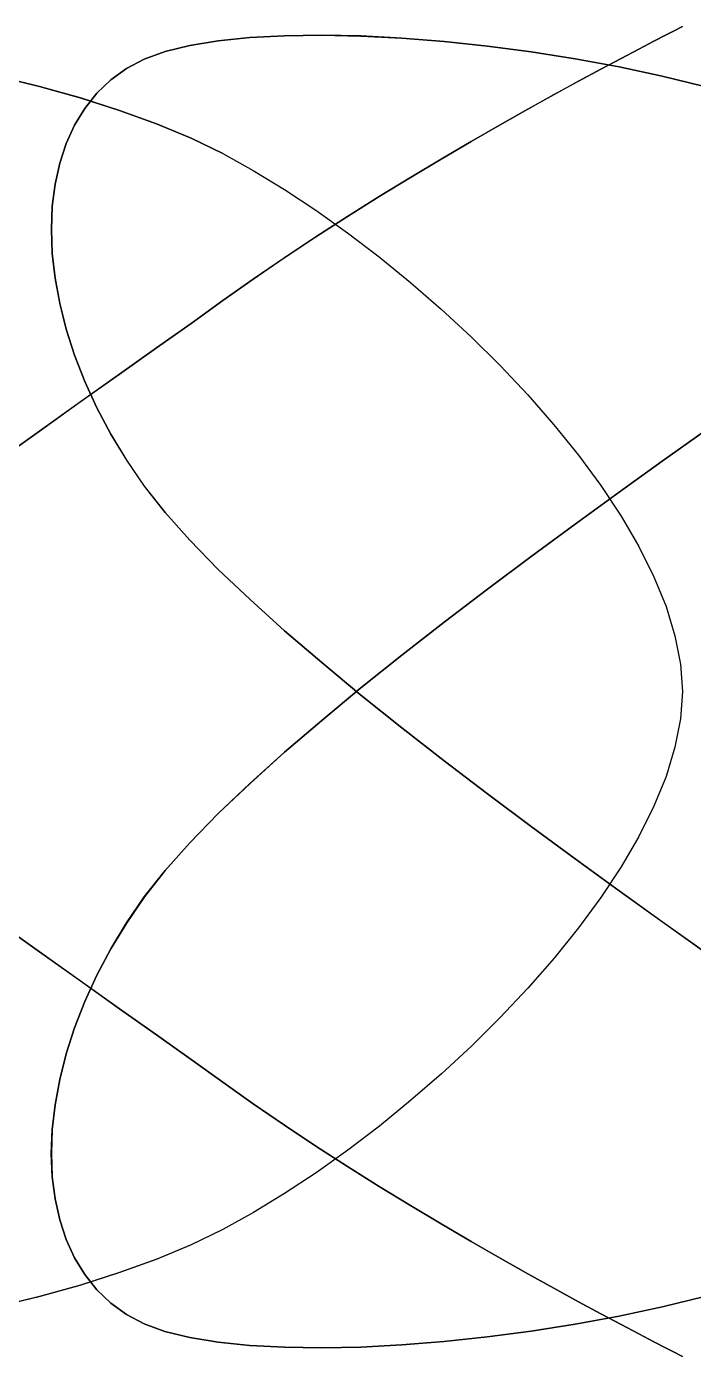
# Model space of a CAD drawing. Header units: metres. Extents: x -872 to 880, y -160 to 160.
# Drawn here: x -557.8 to -397.4, y -160 to 160 of the extents above; entities that cross this region are included whole.
import ezdxf

# ---------------------------------------------------------------- set-up
doc = ezdxf.new("R2010")
doc.units = ezdxf.units.M

msp = doc.modelspace()

# ---------------------------------------------------------------- linework, layer by layer
for p, q in [((-400.45837, 159.7707, -311.76917), (-400, 160.00003, -311.76917)), ((-400.45837, 159.7707, -311.76917), (-400, 160.00003, -311.76917)), ((-400, 160.00003, -311.76917), (-400.45752, 159.77051, -311.76917)), ((-400, 160.00003, -311.76917), (-400.45752, 159.77051, -311.76917)), ((-511.6509, 156.57669, -311.76917), (-504.0233, 157.35823, -311.76917)), ((-511.6509, 156.57669, -311.76917), (-504.0233, 157.35823, -311.76917)), ((-504.02176, 157.3605, -311.76917), (-511.65054, 156.57886, -311.76917)), ((-504.02176, 157.3605, -311.76917), (-511.65054, 156.57886, -311.76917)), ((-504.0233, 157.35823, -311.76917), (-495.70132, 157.80742, -311.76917)), ((-504.0233, 157.35823, -311.76917), (-495.70132, 157.80742, -311.76917)), ((-495.69855, 157.80978, -311.76917), (-504.02176, 157.3605, -311.76917)), ((-495.69855, 157.80978, -311.76917), (-504.02176, 157.3605, -311.76917)), ((-495.70132, 157.80742, -311.76917), (-486.77774, 157.93127, -311.76917)), ((-495.70132, 157.80742, -311.76917), (-486.77774, 157.93127, -311.76917)), ((-486.77356, 157.93372, -311.76917), (-495.69855, 157.80978, -311.76917)), ((-486.77356, 157.93372, -311.76917), (-495.69855, 157.80978, -311.76917)), ((-486.77774, 157.93127, -311.76917), (-477.34518, 157.73683, -311.76917)), ((-486.77774, 157.93127, -311.76917), (-477.34518, 157.73683, -311.76917)), ((-477.33957, 157.73932, -311.76917), (-486.77356, 157.93372, -311.76917)), ((-477.33957, 157.73932, -311.76917), (-486.77356, 157.93372, -311.76917)), ((-477.34518, 157.73683, -311.76917), (-467.49634, 157.23111, -311.76917)), ((-477.34518, 157.73683, -311.76917), (-467.49634, 157.23111, -311.76917)), ((-467.48926, 157.23364, -311.76917), (-477.33957, 157.73932, -311.76917)), ((-467.48926, 157.23364, -311.76917), (-477.33957, 157.73932, -311.76917)), ((-467.49634, 157.23111, -311.76917), (-457.3239, 156.42114, -311.76917)), ((-467.49634, 157.23111, -311.76917), (-457.3239, 156.42114, -311.76917)), ((-457.31534, 156.42369, -311.76917), (-467.48926, 157.23364, -311.76917)), ((-457.31534, 156.42369, -311.76917), (-467.48926, 157.23364, -311.76917)), ((-406.87036, 156.49303, -311.76917), (-403.95087, 157.99683, -311.76917)), ((-406.87036, 156.49303, -311.76917), (-403.95087, 157.99683, -311.76917)), ((-403.94806, 157.99623, -311.76917), (-406.86652, 156.4922, -311.76917)), ((-403.94806, 157.99623, -311.76917), (-406.86652, 156.4922, -311.76917)), ((-403.95087, 157.99683, -311.76917), (-401.79443, 159.09618, -311.76917)), ((-403.95087, 157.99683, -311.76917), (-401.79443, 159.09618, -311.76917)), ((-401.79263, 159.0958, -311.76917), (-403.94806, 157.99623, -311.76917)), ((-401.79263, 159.0958, -311.76917), (-403.94806, 157.99623, -311.76917)), ((-401.79443, 159.09618, -311.76917), (-400.45837, 159.7707, -311.76917)), ((-401.79443, 159.09618, -311.76917), (-400.45837, 159.7707, -311.76917)), ((-400.45752, 159.77051, -311.76917), (-401.79263, 159.0958, -311.76917)), ((-400.45752, 159.77051, -311.76917), (-401.79263, 159.0958, -311.76917)), ((-524.454, 153.99033, -311.76917), (-529.4432, 152.16939, -311.76917)), ((-524.454, 153.99033, -311.76917), (-529.4432, 152.16939, -311.76917)), ((-529.441, 152.16779, -311.76917), (-524.45245, 153.98848, -311.76917)), ((-529.441, 152.16779, -311.76917), (-524.45245, 153.98848, -311.76917)), ((-518.4922, 155.45781, -311.76917), (-524.454, 153.99033, -311.76917)), ((-518.4922, 155.45781, -311.76917), (-524.454, 153.99033, -311.76917)), ((-524.45245, 153.98848, -311.76917), (-518.4915, 155.45578, -311.76917)), ((-524.45245, 153.98848, -311.76917), (-518.4915, 155.45578, -311.76917)), ((-511.65054, 156.57886, -311.76917), (-518.4922, 155.45781, -311.76917)), ((-511.65054, 156.57886, -311.76917), (-518.4922, 155.45781, -311.76917)), ((-518.4915, 155.45578, -311.76917), (-511.6509, 156.57669, -311.76917)), ((-518.4915, 155.45578, -311.76917), (-511.6509, 156.57669, -311.76917)), ((-457.3239, 156.42114, -311.76917), (-446.9206, 155.31395, -311.76917)), ((-457.3239, 156.42114, -311.76917), (-446.9206, 155.31395, -311.76917)), ((-446.9105, 155.3165, -311.76917), (-457.31534, 156.42369, -311.76917)), ((-446.9105, 155.3165, -311.76917), (-457.31534, 156.42369, -311.76917)), ((-446.9206, 155.31395, -311.76917), (-436.379, 153.91655, -311.76917)), ((-446.9206, 155.31395, -311.76917), (-436.379, 153.91655, -311.76917)), ((-436.36746, 153.9191, -311.76917), (-446.9105, 155.3165, -311.76917)), ((-436.36746, 153.9191, -311.76917), (-446.9105, 155.3165, -311.76917)), ((-436.379, 153.91655, -311.76917), (-425.7919, 152.23596, -311.76917)), ((-436.379, 153.91655, -311.76917), (-425.7919, 152.23596, -311.76917)), ((-425.77893, 152.23851, -311.76917), (-436.36746, 153.9191, -311.76917)), ((-425.77893, 152.23851, -311.76917), (-436.36746, 153.9191, -311.76917)), ((-414.76917, 152.3536, -311.76917), (-410.49554, 154.60516, -311.76917)), ((-414.76917, 152.3536, -311.76917), (-410.49554, 154.60516, -311.76917)), ((-410.49066, 154.60408, -311.76917), (-414.7632, 152.35226, -311.76917)), ((-410.49066, 154.60408, -311.76917), (-414.7632, 152.35226, -311.76917)), ((-410.49554, 154.60516, -311.76917), (-406.87036, 156.49303, -311.76917)), ((-410.49554, 154.60516, -311.76917), (-406.87036, 156.49303, -311.76917)), ((-406.86652, 156.4922, -311.76917), (-410.49066, 154.60408, -311.76917)), ((-406.86652, 156.4922, -311.76917), (-410.49066, 154.60408, -311.76917)), ((-529.4432, 152.16939, -311.76917), (-533.6915, 149.91196, -311.76917)), ((-529.4432, 152.16939, -311.76917), (-533.6915, 149.91196, -311.76917)), ((-533.68884, 149.91064, -311.76917), (-529.441, 152.16779, -311.76917)), ((-533.68884, 149.91064, -311.76917), (-529.441, 152.16779, -311.76917)), ((-425.7919, 152.23596, -311.76917), (-415.25192, 150.27922, -311.76917)), ((-425.7919, 152.23596, -311.76917), (-415.25192, 150.27922, -311.76917)), ((-415.2376, 150.28177, -311.76917), (-425.77893, 152.23851, -311.76917)), ((-415.2376, 150.28177, -311.76917), (-425.77893, 152.23851, -311.76917)), ((-419.63382, 149.75873, -311.76917), (-414.76917, 152.3536, -311.76917)), ((-419.63382, 149.75873, -311.76917), (-414.76917, 152.3536, -311.76917)), ((-414.7632, 152.35226, -311.76917), (-419.62683, 149.75713, -311.76917)), ((-414.7632, 152.35226, -311.76917), (-419.62683, 149.75713, -311.76917)), ((-564.85175, 148.05334, -311.76917), (-554.6841, 145.56537, -311.76917)), ((-564.85175, 148.05334, -311.76917), (-554.6841, 145.56537, -311.76917)), ((-554.6674, 145.56792, -311.76917), (-564.8362, 148.0559, -311.76917)), ((-554.6674, 145.56792, -311.76917), (-564.8362, 148.0559, -311.76917)), ((-533.6915, 149.91196, -311.76917), (-537.49274, 147.16093, -311.76917)), ((-533.6915, 149.91196, -311.76917), (-537.49274, 147.16093, -311.76917)), ((-537.4895, 147.15996, -311.76917), (-533.68884, 149.91064, -311.76917)), ((-537.4895, 147.15996, -311.76917), (-533.68884, 149.91064, -311.76917)), ((-425.03223, 146.84091, -311.76917), (-419.63382, 149.75873, -311.76917)), ((-425.03223, 146.84091, -311.76917), (-419.63382, 149.75873, -311.76917)), ((-419.62683, 149.75713, -311.76917), (-425.02417, 146.83905, -311.76917)), ((-419.62683, 149.75713, -311.76917), (-425.02417, 146.83905, -311.76917)), ((-415.25192, 150.27922, -311.76917), (-404.85175, 148.05334, -311.76917)), ((-415.25192, 150.27922, -311.76917), (-404.85175, 148.05334, -311.76917)), ((-404.8362, 148.0559, -311.76917), (-415.2376, 150.28177, -311.76917)), ((-404.8362, 148.0559, -311.76917), (-415.2376, 150.28177, -311.76917)), ((-404.85175, 148.05334, -311.76917), (-394.6841, 145.56537, -311.76917)), ((-404.85175, 148.05334, -311.76917), (-394.6841, 145.56537, -311.76917)), ((-394.66742, 145.56792, -311.76917), (-404.8362, 148.0559, -311.76917)), ((-394.66742, 145.56792, -311.76917), (-404.8362, 148.0559, -311.76917)), ((-554.6841, 145.56537, -311.76917), (-544.8417, 142.82231, -311.76917)), ((-554.6841, 145.56537, -311.76917), (-544.8417, 142.82231, -311.76917)), ((-544.824, 142.82486, -311.76917), (-554.6674, 145.56792, -311.76917)), ((-544.824, 142.82486, -311.76917), (-554.6674, 145.56792, -311.76917)), ((-537.49274, 147.16093, -311.76917), (-540.8467, 143.94806, -311.76917)), ((-537.49274, 147.16093, -311.76917), (-540.8467, 143.94806, -311.76917)), ((-540.843, 143.94746, -311.76917), (-537.4895, 147.15996, -311.76917)), ((-540.843, 143.94746, -311.76917), (-537.4895, 147.15996, -311.76917)), ((-430.9071, 143.62054, -311.76917), (-425.03223, 146.84091, -311.76917)), ((-430.9071, 143.62054, -311.76917), (-425.03223, 146.84091, -311.76917)), ((-425.02417, 146.83905, -311.76917), (-430.89795, 143.61842, -311.76917)), ((-425.02417, 146.83905, -311.76917), (-430.89795, 143.61842, -311.76917)), ((-544.8417, 142.82231, -311.76917), (-535.41705, 139.83119, -311.76917)), ((-544.8417, 142.82231, -311.76917), (-535.41705, 139.83119, -311.76917)), ((-535.39856, 139.83376, -311.76917), (-544.824, 142.82486, -311.76917)), ((-535.39856, 139.83376, -311.76917), (-544.824, 142.82486, -311.76917)), ((-540.8467, 143.94806, -311.76917), (-543.75336, 140.30508, -311.76917)), ((-540.8467, 143.94806, -311.76917), (-543.75336, 140.30508, -311.76917)), ((-543.7493, 140.30493, -311.76917), (-540.843, 143.94746, -311.76917)), ((-543.7493, 140.30493, -311.76917), (-540.843, 143.94746, -311.76917)), ((-437.20105, 140.11798, -311.76917), (-430.9071, 143.62054, -311.76917)), ((-437.20105, 140.11798, -311.76917), (-430.9071, 143.62054, -311.76917)), ((-430.89795, 143.61842, -311.76917), (-437.1909, 140.11563, -311.76917)), ((-430.89795, 143.61842, -311.76917), (-437.1909, 140.11563, -311.76917)), ((-543.75336, 140.30508, -311.76917), (-546.2128, 136.26378, -311.76917)), ((-543.75336, 140.30508, -311.76917), (-546.2128, 136.26378, -311.76917)), ((-546.20844, 136.26411, -311.76917), (-543.7493, 140.30493, -311.76917)), ((-546.20844, 136.26411, -311.76917), (-543.7493, 140.30493, -311.76917)), ((-535.41705, 139.83119, -311.76917), (-526.503, 136.59903, -311.76917)), ((-535.41705, 139.83119, -311.76917), (-526.503, 136.59903, -311.76917)), ((-526.4839, 136.60162, -311.76917), (-535.39856, 139.83376, -311.76917)), ((-526.4839, 136.60162, -311.76917), (-535.39856, 139.83376, -311.76917)), ((-443.85675, 136.35362, -311.76917), (-437.20105, 140.11798, -311.76917)), ((-443.85675, 136.35362, -311.76917), (-437.20105, 140.11798, -311.76917)), ((-437.1909, 140.11563, -311.76917), (-443.8456, 136.35104, -311.76917)), ((-437.1909, 140.11563, -311.76917), (-443.8456, 136.35104, -311.76917)), ((-546.2128, 136.26378, -311.76917), (-548.22504, 131.85591, -311.76917)), ((-546.2128, 136.26378, -311.76917), (-548.22504, 131.85591, -311.76917)), ((-548.2204, 131.85675, -311.76917), (-546.20844, 136.26411, -311.76917)), ((-548.2204, 131.85675, -311.76917), (-546.20844, 136.26411, -311.76917)), ((-526.503, 136.59903, -311.76917), (-518.1922, 133.13286, -311.76917)), ((-526.503, 136.59903, -311.76917), (-518.1922, 133.13286, -311.76917)), ((-518.17267, 133.1355, -311.76917), (-526.4839, 136.60162, -311.76917)), ((-518.17267, 133.1355, -311.76917), (-526.4839, 136.60162, -311.76917)), ((-450.81696, 132.34784, -311.76917), (-443.85675, 136.35362, -311.76917)), ((-450.81696, 132.34784, -311.76917), (-443.85675, 136.35362, -311.76917)), ((-443.8456, 136.35104, -311.76917), (-450.80484, 132.34505, -311.76917)), ((-443.8456, 136.35104, -311.76917), (-450.80484, 132.34505, -311.76917)), ((-548.22504, 131.85591, -311.76917), (-549.79004, 127.11323, -311.76917)), ((-548.22504, 131.85591, -311.76917), (-549.79004, 127.11323, -311.76917)), ((-549.78516, 127.1146, -311.76917), (-548.2204, 131.85675, -311.76917)), ((-549.78516, 127.1146, -311.76917), (-548.2204, 131.85675, -311.76917)), ((-518.1922, 133.13286, -311.76917), (-510.57733, 129.4397, -311.76917)), ((-518.1922, 133.13286, -311.76917), (-510.57733, 129.4397, -311.76917)), ((-510.55762, 129.44241, -311.76917), (-518.17267, 133.1355, -311.76917)), ((-510.55762, 129.44241, -311.76917), (-518.17267, 133.1355, -311.76917)), ((-458.0243, 128.121, -311.76917), (-450.81696, 132.34784, -311.76917)), ((-458.0243, 128.121, -311.76917), (-450.81696, 132.34784, -311.76917)), ((-450.80484, 132.34505, -311.76917), (-458.01126, 128.11803, -311.76917)), ((-450.80484, 132.34505, -311.76917), (-458.01126, 128.11803, -311.76917)), ((-510.57733, 129.4397, -311.76917), (-503.2452, 125.3753, -311.76917)), ((-510.57733, 129.4397, -311.76917), (-503.2452, 125.3753, -311.76917)), ((-465.42142, 123.6935, -311.76917), (-458.0243, 128.121, -311.76917)), ((-465.42142, 123.6935, -311.76917), (-458.0243, 128.121, -311.76917)), ((-458.01126, 128.11803, -311.76917), (-465.40753, 123.69037, -311.76917)), ((-458.01126, 128.11803, -311.76917), (-465.40753, 123.69037, -311.76917)), ((-549.79004, 127.11323, -311.76917), (-550.90784, 122.0675, -311.76917)), ((-549.79004, 127.11323, -311.76917), (-550.90784, 122.0675, -311.76917)), ((-550.9028, 122.06942, -311.76917), (-549.78516, 127.1146, -311.76917)), ((-550.9028, 122.06942, -311.76917), (-549.78516, 127.1146, -311.76917)), ((-503.2452, 125.3753, -311.76917), (-495.75903, 120.81729, -311.76917)), ((-503.2452, 125.3753, -311.76917), (-495.75903, 120.81729, -311.76917)), ((-550.90784, 122.0675, -311.76917), (-551.57837, 116.75047, -311.76917)), ((-550.90784, 122.0675, -311.76917), (-551.57837, 116.75047, -311.76917)), ((-551.5732, 116.75295, -311.76917), (-550.9028, 122.06942, -311.76917)), ((-551.5732, 116.75295, -311.76917), (-550.9028, 122.06942, -311.76917)), ((-472.95105, 119.0857, -311.76917), (-465.42142, 123.6935, -311.76917)), ((-472.95105, 119.0857, -311.76917), (-465.42142, 123.6935, -311.76917)), ((-465.40753, 123.69037, -311.76917), (-472.93637, 119.08245, -311.76917)), ((-465.40753, 123.69037, -311.76917), (-472.93637, 119.08245, -311.76917)), ((-495.75903, 120.81729, -311.76917), (-488.17615, 115.80573, -311.76917)), ((-495.75903, 120.81729, -311.76917), (-488.17615, 115.80573, -311.76917)), ((-480.55585, 114.31799, -311.76917), (-472.95105, 119.0857, -311.76917)), ((-480.55585, 114.31799, -311.76917), (-472.95105, 119.0857, -311.76917)), ((-472.93637, 119.08245, -311.76917), (-480.54047, 114.31466, -311.76917)), ((-472.93637, 119.08245, -311.76917), (-480.54047, 114.31466, -311.76917)), ((-551.57837, 116.75047, -311.76917), (-551.80176, 111.193924, -311.76917)), ((-551.57837, 116.75047, -311.76917), (-551.80176, 111.193924, -311.76917)), ((-551.79645, 111.19696, -311.76917), (-551.5732, 116.75295, -311.76917)), ((-551.79645, 111.19696, -311.76917), (-551.5732, 116.75295, -311.76917)), ((-488.17615, 115.80573, -311.76917), (-480.55383, 110.380646, -311.76917)), ((-488.17615, 115.80573, -311.76917), (-480.55383, 110.380646, -311.76917)), ((-488.17847, 109.41074, -311.76917), (-480.55585, 114.31799, -311.76917)), ((-488.17847, 109.41074, -311.76917), (-480.55585, 114.31799, -311.76917)), ((-480.54047, 114.31466, -311.76917), (-488.16248, 109.40737, -311.76917)), ((-480.54047, 114.31466, -311.76917), (-488.16248, 109.40737, -311.76917)), ((-551.80176, 111.193924, -311.76917), (-551.5779, 105.42961, -311.76917)), ((-551.80176, 111.193924, -311.76917), (-551.5779, 105.42961, -311.76917)), ((-551.5726, 105.43319, -311.76917), (-551.79645, 111.19696, -311.76917)), ((-551.5726, 105.43319, -311.76917), (-551.79645, 111.19696, -311.76917)), ((-495.76163, 104.38434, -311.76917), (-488.17847, 109.41074, -311.76917)), ((-495.76163, 104.38434, -311.76917), (-488.17847, 109.41074, -311.76917)), ((-488.16248, 109.40737, -311.76917), (-495.7451, 104.380974, -311.76917)), ((-488.16248, 109.40737, -311.76917), (-495.7451, 104.380974, -311.76917)), ((-480.55383, 110.380646, -311.76917), (-472.94946, 104.58205, -311.76917)), ((-480.55383, 110.380646, -311.76917), (-472.94946, 104.58205, -311.76917)), ((-551.5779, 105.42961, -311.76917), (-550.9068, 99.48929, -311.76917)), ((-551.5779, 105.42961, -311.76917), (-550.9068, 99.48929, -311.76917)), ((-550.9015, 99.4934, -311.76917), (-551.5726, 105.43319, -311.76917)), ((-550.9015, 99.4934, -311.76917), (-551.5726, 105.43319, -311.76917)), ((-503.248, 99.259155, -311.76917), (-495.76163, 104.38434, -311.76917)), ((-503.248, 99.259155, -311.76917), (-495.76163, 104.38434, -311.76917)), ((-495.7451, 104.380974, -311.76917), (-503.23102, 99.255844, -311.76917)), ((-495.7451, 104.380974, -311.76917), (-503.23102, 99.255844, -311.76917)), ((-472.94946, 104.58205, -311.76917), (-465.42026, 98.44996, -311.76917)), ((-472.94946, 104.58205, -311.76917), (-465.42026, 98.44996, -311.76917)), ((-550.9068, 99.48929, -311.76917), (-549.7885, 93.404724, -311.76917)), ((-550.9068, 99.48929, -311.76917), (-549.7885, 93.404724, -311.76917)), ((-549.7833, 93.40934, -311.76917), (-550.9015, 99.4934, -311.76917)), ((-549.7833, 93.40934, -311.76917), (-550.9015, 99.4934, -311.76917)), ((-510.58023, 94.055595, -311.76917), (-503.248, 99.259155, -311.76917)), ((-510.58023, 94.055595, -311.76917), (-503.248, 99.259155, -311.76917)), ((-503.23102, 99.255844, -311.76917), (-510.56293, 94.05237, -311.76917)), ((-503.23102, 99.255844, -311.76917), (-510.56293, 94.05237, -311.76917)), ((-465.42026, 98.44996, -311.76917), (-458.02356, 92.0244, -311.76917)), ((-465.42026, 98.44996, -311.76917), (-458.02356, 92.0244, -311.76917)), ((-549.7885, 93.404724, -311.76917), (-548.223, 87.20768, -311.76917)), ((-549.7885, 93.404724, -311.76917), (-548.223, 87.20768, -311.76917)), ((-548.21796, 87.21276, -311.76917), (-549.7833, 93.40934, -311.76917)), ((-548.21796, 87.21276, -311.76917), (-549.7833, 93.40934, -311.76917)), ((-518.1951, 88.58215, -311.76917), (-510.58023, 94.055595, -311.76917)), ((-518.1951, 88.58215, -311.76917), (-510.58023, 94.055595, -311.76917)), ((-510.56293, 94.05237, -311.76917), (-518.17755, 88.5791, -311.76917)), ((-510.56293, 94.05237, -311.76917), (-518.17755, 88.5791, -311.76917)), ((-458.02356, 92.0244, -311.76917), (-450.8167, 85.34539, -311.76917)), ((-458.02356, 92.0244, -311.76917), (-450.8167, 85.34539, -311.76917)), ((-548.223, 87.20768, -311.76917), (-546.2104, 80.92991, -311.76917)), ((-548.223, 87.20768, -311.76917), (-546.2104, 80.92991, -311.76917)), ((-546.20544, 80.93542, -311.76917), (-548.21796, 87.21276, -311.76917)), ((-546.20544, 80.93542, -311.76917), (-548.21796, 87.21276, -311.76917)), ((-526.50586, 82.66341, -311.76917), (-518.1951, 88.58215, -311.76917)), ((-526.50586, 82.66341, -311.76917), (-518.1951, 88.58215, -311.76917)), ((-518.17755, 88.5791, -311.76917), (-526.48816, 82.660645, -311.76917)), ((-518.17755, 88.5791, -311.76917), (-526.48816, 82.660645, -311.76917)), ((-450.8167, 85.34539, -311.76917), (-443.85696, 78.45295, -311.76917)), ((-450.8167, 85.34539, -311.76917), (-443.85696, 78.45295, -311.76917)), ((-546.2104, 80.92991, -311.76917), (-543.7505, 74.60318, -311.76917)), ((-546.2104, 80.92991, -311.76917), (-543.7505, 74.60318, -311.76917)), ((-543.7457, 74.60906, -311.76917), (-546.20544, 80.93542, -311.76917)), ((-543.7457, 74.60906, -311.76917), (-546.20544, 80.93542, -311.76917)), ((-535.4198, 76.34373, -311.76917), (-526.50586, 82.66341, -311.76917)), ((-535.4198, 76.34373, -311.76917), (-526.50586, 82.66341, -311.76917)), ((-526.48816, 82.660645, -311.76917), (-535.40204, 76.34133, -311.76917)), ((-526.48816, 82.660645, -311.76917), (-535.40204, 76.34133, -311.76917)), ((-443.85696, 78.45295, -311.76917), (-437.20166, 71.3871, -311.76917)), ((-443.85696, 78.45295, -311.76917), (-437.20166, 71.3871, -311.76917)), ((-544.84424, 69.66748, -311.76917), (-535.4198, 76.34373, -311.76917)), ((-544.84424, 69.66748, -311.76917), (-535.4198, 76.34373, -311.76917)), ((-535.40204, 76.34133, -311.76917), (-544.8265, 69.66553, -311.76917)), ((-535.40204, 76.34133, -311.76917), (-544.8265, 69.66553, -311.76917)), ((-543.7505, 74.60318, -311.76917), (-540.84344, 68.25925, -311.76917)), ((-543.7505, 74.60318, -311.76917), (-540.84344, 68.25925, -311.76917)), ((-540.8389, 68.26544, -311.76917), (-543.7457, 74.60906, -311.76917)), ((-540.8389, 68.26544, -311.76917), (-543.7457, 74.60906, -311.76917)), ((-437.20166, 71.3871, -311.76917), (-430.90808, 64.18786, -311.76917)), ((-437.20166, 71.3871, -311.76917), (-430.90808, 64.18786, -311.76917)), ((-554.6865, 62.67904, -311.76917), (-544.84424, 69.66748, -311.76917)), ((-554.6865, 62.67904, -311.76917), (-544.84424, 69.66748, -311.76917)), ((-544.8265, 69.66553, -311.76917), (-554.6688, 62.67759, -311.76917)), ((-544.8265, 69.66553, -311.76917), (-554.6688, 62.67759, -311.76917)), ((-540.84344, 68.25925, -311.76917), (-537.48926, 61.92988, -311.76917)), ((-540.84344, 68.25925, -311.76917), (-537.48926, 61.92988, -311.76917)), ((-537.485, 61.936317, -311.76917), (-540.8389, 68.26544, -311.76917)), ((-537.485, 61.936317, -311.76917), (-540.8389, 68.26544, -311.76917)), ((-430.90808, 64.18786, -311.76917), (-425.03357, 56.89525, -311.76917)), ((-430.90808, 64.18786, -311.76917), (-425.03357, 56.89525, -311.76917)), ((-564.85394, 55.422775, -311.76917), (-554.6865, 62.67904, -311.76917)), ((-564.85394, 55.422775, -311.76917), (-554.6865, 62.67904, -311.76917)), ((-554.6688, 62.67759, -311.76917), (-564.8364, 55.421875, -311.76917)), ((-554.6688, 62.67759, -311.76917), (-564.8364, 55.421875, -311.76917)), ((-537.48926, 61.92988, -311.76917), (-533.6878, 55.64683, -311.76917)), ((-537.48926, 61.92988, -311.76917), (-533.6878, 55.64683, -311.76917)), ((-533.68384, 55.65344, -311.76917), (-537.485, 61.936317, -311.76917)), ((-533.68384, 55.65344, -311.76917), (-537.485, 61.936317, -311.76917)), ((-404.85397, 55.422775, -311.76917), (-394.68652, 62.67904, -311.76917)), ((-404.85397, 55.422775, -311.76917), (-394.68652, 62.67904, -311.76917)), ((-394.66882, 62.67759, -311.76917), (-404.8364, 55.421875, -311.76917)), ((-394.66882, 62.67759, -311.76917), (-404.8364, 55.421875, -311.76917)), ((-533.6878, 55.64683, -311.76917), (-529.4392, 49.441868, -311.76917)), ((-533.6878, 55.64683, -311.76917), (-529.4392, 49.441868, -311.76917)), ((-529.43567, 49.448593, -311.76917), (-533.68384, 55.65344, -311.76917)), ((-529.43567, 49.448593, -311.76917), (-533.68384, 55.65344, -311.76917)), ((-425.03357, 56.89525, -311.76917), (-419.63538, 49.549286, -311.76917)), ((-425.03357, 56.89525, -311.76917), (-419.63538, 49.549286, -311.76917)), ((-415.2539, 47.943054, -311.76917), (-404.85397, 55.422775, -311.76917)), ((-415.2539, 47.943054, -311.76917), (-404.85397, 55.422775, -311.76917)), ((-404.8364, 55.421875, -311.76917), (-415.2365, 47.942738, -311.76917)), ((-404.8364, 55.421875, -311.76917), (-415.2365, 47.942738, -311.76917)), ((-529.4392, 49.441868, -311.76917), (-524.4499, 43.095127, -311.76917)), ((-529.4392, 49.441868, -311.76917), (-524.4499, 43.095127, -311.76917)), ((-524.4468, 43.10183, -311.76917), (-529.43567, 49.448593, -311.76917)), ((-524.4468, 43.10183, -311.76917), (-529.43567, 49.448593, -311.76917)), ((-419.63538, 49.549286, -311.76917), (-414.77087, 42.189995, -311.76917)), ((-419.63538, 49.549286, -311.76917), (-414.77087, 42.189995, -311.76917)), ((-425.79364, 40.284245, -311.76917), (-415.2539, 47.943054, -311.76917)), ((-425.79364, 40.284245, -311.76917), (-415.2539, 47.943054, -311.76917)), ((-415.2365, 47.942738, -311.76917), (-425.77652, 40.28454, -311.76917)), ((-415.2365, 47.942738, -311.76917), (-425.77652, 40.28454, -311.76917)), ((-524.4499, 43.095127, -311.76917), (-518.48804, 36.39512, -311.76917)), ((-524.4499, 43.095127, -311.76917), (-518.48804, 36.39512, -311.76917)), ((-518.48553, 36.401722, -311.76917), (-524.4468, 43.10183, -311.76917)), ((-518.48553, 36.401722, -311.76917), (-524.4468, 43.10183, -311.76917)), ((-414.77087, 42.189995, -311.76917), (-410.49738, 34.85739, -311.76917)), ((-414.77087, 42.189995, -311.76917), (-410.49738, 34.85739, -311.76917)), ((-436.38052, 32.49072, -311.76917), (-425.79364, 40.284245, -311.76917)), ((-436.38052, 32.49072, -311.76917), (-425.79364, 40.284245, -311.76917)), ((-425.77652, 40.28454, -311.76917), (-436.3637, 32.49164, -311.76917)), ((-425.77652, 40.28454, -311.76917), (-436.3637, 32.49164, -311.76917)), ((-518.48804, 36.39512, -311.76917), (-511.64636, 29.386211, -311.76917)), ((-518.48804, 36.39512, -311.76917), (-511.64636, 29.386211, -311.76917)), ((-511.6446, 29.392637, -311.76917), (-518.48553, 36.401722, -311.76917)), ((-511.6446, 29.392637, -311.76917), (-518.48553, 36.401722, -311.76917)), ((-446.92188, 24.606842, -311.76917), (-436.38052, 32.49072, -311.76917)), ((-446.92188, 24.606842, -311.76917), (-436.38052, 32.49072, -311.76917)), ((-436.3637, 32.49164, -311.76917), (-446.90546, 24.60839, -311.76917)), ((-436.3637, 32.49164, -311.76917), (-446.90546, 24.60839, -311.76917)), ((-410.49738, 34.85739, -311.76917), (-406.8721, 27.591497, -311.76917)), ((-410.49738, 34.85739, -311.76917), (-406.8721, 27.591497, -311.76917)), ((-511.64636, 29.386211, -311.76917), (-504.01758, 22.112762, -311.76917)), ((-511.64636, 29.386211, -311.76917), (-504.01758, 22.112762, -311.76917)), ((-504.01663, 22.118942, -311.76917), (-511.6446, 29.392637, -311.76917)), ((-504.01663, 22.118942, -311.76917), (-511.6446, 29.392637, -311.76917)), ((-406.8721, 27.591497, -311.76917), (-403.95242, 20.432333, -311.76917)), ((-406.8721, 27.591497, -311.76917), (-403.95242, 20.432333, -311.76917)), ((-457.325, 16.676987, -311.76917), (-446.92188, 24.606842, -311.76917)), ((-457.325, 16.676987, -311.76917), (-446.92188, 24.606842, -311.76917)), ((-446.90546, 24.60839, -311.76917), (-457.309, 16.679155, -311.76917)), ((-446.90546, 24.60839, -311.76917), (-457.309, 16.679155, -311.76917)), ((-504.01758, 22.112762, -311.76917), (-495.6944, 14.619129, -311.76917)), ((-504.01758, 22.112762, -311.76917), (-495.6944, 14.619129, -311.76917)), ((-495.69437, 14.625005, -311.76917), (-504.01663, 22.118942, -311.76917)), ((-495.69437, 14.625005, -311.76917), (-504.01663, 22.118942, -311.76917)), ((-403.95242, 20.432333, -311.76917), (-401.79565, 13.419918, -311.76917)), ((-403.95242, 20.432333, -311.76917), (-401.79565, 13.419918, -311.76917)), ((-467.49728, 8.745522, -311.76917), (-457.325, 16.676987, -311.76917)), ((-467.49728, 8.745522, -311.76917), (-457.325, 16.676987, -311.76917)), ((-457.309, 16.679155, -311.76917), (-467.48172, 8.74829, -311.76917)), ((-457.309, 16.679155, -311.76917), (-467.48172, 8.74829, -311.76917)), ((-495.6944, 14.619129, -311.76917), (-486.76953, 6.94967, -311.76917)), ((-495.6944, 14.619129, -311.76917), (-486.76953, 6.94967, -311.76917)), ((-486.7705, 6.955189, -311.76917), (-495.69437, 14.625005, -311.76917)), ((-486.7705, 6.955189, -311.76917), (-495.69437, 14.625005, -311.76917)), ((-401.79565, 13.419918, -311.76917), (-400.45905, 6.594273, -311.76917)), ((-401.79565, 13.419918, -311.76917), (-400.45905, 6.594273, -311.76917)), ((-477.33765, -0.846139, -311.76917), (-486.7705, 6.955189, -311.76917)), ((-477.33765, -0.846139, -311.76917), (-486.7705, 6.955189, -311.76917)), ((-486.76953, 6.94967, -311.76917), (-477.33566, -0.851257, -311.76917)), ((-486.76953, 6.94967, -311.76917), (-477.33566, -0.851257, -311.76917)), ((-477.346, 0.856816, -311.76917), (-467.49728, 8.745522, -311.76917)), ((-477.346, 0.856816, -311.76917), (-467.49728, 8.745522, -311.76917)), ((-467.48172, 8.74829, -311.76917), (-477.33093, 0.860153, -311.76917)), ((-467.48172, 8.74829, -311.76917), (-477.33093, 0.860153, -311.76917)), ((-400.45905, 6.594273, -311.76917), (-400, -0.004583, -311.76917)), ((-400.45905, 6.594273, -311.76917), (-400, -0.004583, -311.76917)), ((-486.77847, -6.944762, -311.76917), (-477.346, 0.856816, -311.76917)), ((-486.77847, -6.944762, -311.76917), (-477.346, 0.856816, -311.76917)), ((-477.33093, 0.860153, -311.76917), (-486.76395, -6.940898, -311.76917)), ((-477.33093, 0.860153, -311.76917), (-486.76395, -6.940898, -311.76917)), ((-467.4886, -8.734611, -311.76917), (-477.33765, -0.846139, -311.76917)), ((-467.4886, -8.734611, -311.76917), (-477.33765, -0.846139, -311.76917)), ((-477.33566, -0.851257, -311.76917), (-467.48547, -8.739294, -311.76917)), ((-477.33566, -0.851257, -311.76917), (-467.48547, -8.739294, -311.76917)), ((-400, -0.004583, -311.76917), (-400.4565, -6.60342, -311.76917)), ((-400, -0.004583, -311.76917), (-400.4565, -6.60342, -311.76917)), ((-495.70203, -14.614841, -311.76917), (-486.77847, -6.944762, -311.76917)), ((-495.70203, -14.614841, -311.76917), (-486.77847, -6.944762, -311.76917)), ((-486.76395, -6.940898, -311.76917), (-495.68808, -14.610506, -311.76917)), ((-486.76395, -6.940898, -311.76917), (-495.68808, -14.610506, -311.76917)), ((-457.31592, -16.665861, -311.76917), (-467.4886, -8.734611, -311.76917)), ((-457.31592, -16.665861, -311.76917), (-467.4886, -8.734611, -311.76917)), ((-467.48547, -8.739294, -311.76917), (-457.3117, -16.670082, -311.76917)), ((-467.48547, -8.739294, -311.76917), (-457.3117, -16.670082, -311.76917)), ((-400.4565, -6.60342, -311.76917), (-401.79028, -13.429016, -311.76917)), ((-400.4565, -6.60342, -311.76917), (-401.79028, -13.429016, -311.76917)), ((-504.02405, -22.109055, -311.76917), (-495.70203, -14.614841, -311.76917)), ((-504.02405, -22.109055, -311.76917), (-495.70203, -14.614841, -311.76917)), ((-495.68808, -14.610506, -311.76917), (-504.01068, -22.104311, -311.76917)), ((-495.68808, -14.610506, -311.76917), (-504.01068, -22.104311, -311.76917)), ((-401.79028, -13.429016, -311.76917), (-403.94406, -20.441353, -311.76917)), ((-401.79028, -13.429016, -311.76917), (-403.94406, -20.441353, -311.76917)), ((-446.91235, -24.595524, -311.76917), (-457.31592, -16.665861, -311.76917)), ((-446.91235, -24.595524, -311.76917), (-457.31592, -16.665861, -311.76917)), ((-457.3117, -16.670082, -311.76917), (-446.90704, -24.599266, -311.76917)), ((-457.3117, -16.670082, -311.76917), (-446.90704, -24.599266, -311.76917)), ((-511.6518, -29.38303, -311.76917), (-504.02405, -22.109055, -311.76917)), ((-511.6518, -29.38303, -311.76917), (-504.02405, -22.109055, -311.76917)), ((-504.01068, -22.104311, -311.76917), (-511.63907, -29.377956, -311.76917)), ((-504.01068, -22.104311, -311.76917), (-511.63907, -29.377956, -311.76917)), ((-403.94406, -20.441353, -311.76917), (-406.86057, -27.60041, -311.76917)), ((-403.94406, -20.441353, -311.76917), (-406.86057, -27.60041, -311.76917)), ((-436.3706, -32.479233, -311.76917), (-446.91235, -24.595524, -311.76917)), ((-436.3706, -32.479233, -311.76917), (-446.91235, -24.595524, -311.76917)), ((-446.90704, -24.599266, -311.76917), (-436.3642, -32.482483, -311.76917)), ((-446.90704, -24.599266, -311.76917), (-436.3642, -32.482483, -311.76917)), ((-406.86057, -27.60041, -311.76917), (-410.48254, -34.866173, -311.76917)), ((-406.86057, -27.60041, -311.76917), (-410.48254, -34.866173, -311.76917)), ((-518.4926, -36.3924, -311.76917), (-511.6518, -29.38303, -311.76917)), ((-518.4926, -36.3924, -311.76917), (-511.6518, -29.38303, -311.76917)), ((-511.63907, -29.377956, -311.76917), (-518.4805, -36.387085, -311.76917)), ((-511.63907, -29.377956, -311.76917), (-518.4805, -36.387085, -311.76917)), ((-425.78333, -40.27262, -311.76917), (-436.3706, -32.479233, -311.76917)), ((-425.78333, -40.27262, -311.76917), (-436.3706, -32.479233, -311.76917)), ((-436.3642, -32.482483, -311.76917), (-425.77585, -40.27538, -311.76917)), ((-436.3642, -32.482483, -311.76917), (-425.77585, -40.27538, -311.76917)), ((-410.48254, -34.866173, -311.76917), (-414.75275, -42.198624, -311.76917)), ((-410.48254, -34.866173, -311.76917), (-414.75275, -42.198624, -311.76917)), ((-524.4538, -43.092793, -311.76917), (-518.4926, -36.3924, -311.76917)), ((-524.4538, -43.092793, -311.76917), (-518.4926, -36.3924, -311.76917)), ((-518.4805, -36.387085, -311.76917), (-524.44244, -43.087337, -311.76917)), ((-518.4805, -36.387085, -311.76917), (-524.44244, -43.087337, -311.76917)), ((-415.24323, -47.93132, -311.76917), (-425.78333, -40.27262, -311.76917)), ((-415.24323, -47.93132, -311.76917), (-425.78333, -40.27262, -311.76917)), ((-425.77585, -40.27538, -311.76917), (-415.23474, -47.933594, -311.76917)), ((-425.77585, -40.27538, -311.76917), (-415.23474, -47.933594, -311.76917)), ((-529.44275, -49.439835, -311.76917), (-524.4538, -43.092793, -311.76917)), ((-529.44275, -49.439835, -311.76917), (-524.4538, -43.092793, -311.76917)), ((-524.44244, -43.087337, -311.76917), (-529.43207, -49.434357, -311.76917)), ((-524.44244, -43.087337, -311.76917), (-529.43207, -49.434357, -311.76917)), ((-414.75275, -42.198624, -311.76917), (-419.61386, -49.557743, -311.76917)), ((-414.75275, -42.198624, -311.76917), (-419.61386, -49.557743, -311.76917)), ((-404.843, -55.410965, -311.76917), (-415.24323, -47.93132, -311.76917)), ((-404.843, -55.410965, -311.76917), (-415.24323, -47.93132, -311.76917)), ((-415.23474, -47.933594, -311.76917), (-404.83353, -55.412773, -311.76917)), ((-415.23474, -47.933594, -311.76917), (-404.83353, -55.412773, -311.76917)), ((-533.6912, -55.645027, -311.76917), (-529.44275, -49.439835, -311.76917)), ((-533.6912, -55.645027, -311.76917), (-529.44275, -49.439835, -311.76917)), ((-529.43207, -49.434357, -311.76917), (-533.68115, -55.639626, -311.76917)), ((-529.43207, -49.434357, -311.76917), (-533.68115, -55.639626, -311.76917)), ((-419.61386, -49.557743, -311.76917), (-425.00867, -56.903515, -311.76917)), ((-419.61386, -49.557743, -311.76917), (-425.00867, -56.903515, -311.76917)), ((-554.67523, -62.66719, -311.76917), (-564.84296, -55.410965, -311.76917)), ((-554.67523, -62.66719, -311.76917), (-564.84296, -55.410965, -311.76917)), ((-564.8335, -55.412773, -311.76917), (-554.6649, -62.668556, -311.76917)), ((-564.8335, -55.412773, -311.76917), (-554.6649, -62.668556, -311.76917)), ((-537.4928, -61.928253, -311.76917), (-533.6912, -55.645027, -311.76917)), ((-537.4928, -61.928253, -311.76917), (-533.6912, -55.645027, -311.76917)), ((-533.68115, -55.639626, -311.76917), (-537.48334, -61.92308, -311.76917)), ((-533.68115, -55.639626, -311.76917), (-537.48334, -61.92308, -311.76917)), ((-425.00867, -56.903515, -311.76917), (-430.87988, -64.19592, -311.76917)), ((-425.00867, -56.903515, -311.76917), (-430.87988, -64.19592, -311.76917)), ((-394.67526, -62.66719, -311.76917), (-404.843, -55.410965, -311.76917)), ((-394.67526, -62.66719, -311.76917), (-404.843, -55.410965, -311.76917)), ((-404.83353, -55.412773, -311.76917), (-394.66492, -62.668556, -311.76917)), ((-404.83353, -55.412773, -311.76917), (-394.66492, -62.668556, -311.76917)), ((-544.83276, -69.65563, -311.76917), (-554.67523, -62.66719, -311.76917)), ((-544.83276, -69.65563, -311.76917), (-554.67523, -62.66719, -311.76917)), ((-554.6649, -62.668556, -311.76917), (-544.82166, -69.656586, -311.76917)), ((-554.6649, -62.668556, -311.76917), (-544.82166, -69.656586, -311.76917)), ((-540.84735, -68.25776, -311.76917), (-537.4928, -61.928253, -311.76917)), ((-540.84735, -68.25776, -311.76917), (-537.4928, -61.928253, -311.76917)), ((-537.48334, -61.92308, -311.76917), (-540.8385, -68.25293, -311.76917)), ((-537.48334, -61.92308, -311.76917), (-540.8385, -68.25293, -311.76917)), ((-430.87988, -64.19592, -311.76917), (-437.17023, -71.39494, -311.76917)), ((-430.87988, -64.19592, -311.76917), (-437.17023, -71.39494, -311.76917)), ((-535.40814, -76.33192, -311.76917), (-544.83276, -69.65563, -311.76917)), ((-535.40814, -76.33192, -311.76917), (-544.83276, -69.65563, -311.76917)), ((-544.82166, -69.656586, -311.76917), (-535.3964, -76.332504, -311.76917)), ((-544.82166, -69.656586, -311.76917), (-535.3964, -76.332504, -311.76917)), ((-543.75494, -74.60178, -311.76917), (-540.84735, -68.25776, -311.76917)), ((-543.75494, -74.60178, -311.76917), (-540.84735, -68.25776, -311.76917)), ((-540.8385, -68.25293, -311.76917), (-543.74664, -74.597404, -311.76917)), ((-540.8385, -68.25293, -311.76917), (-543.74664, -74.597404, -311.76917)), ((-437.17023, -71.39494, -311.76917), (-443.82248, -78.46056, -311.76917)), ((-437.17023, -71.39494, -311.76917), (-443.82248, -78.46056, -311.76917)), ((-546.2155, -80.92857, -311.76917), (-543.75494, -74.60178, -311.76917)), ((-546.2155, -80.92857, -311.76917), (-543.75494, -74.60178, -311.76917)), ((-543.74664, -74.597404, -311.76917), (-546.20776, -80.92473, -311.76917)), ((-543.74664, -74.597404, -311.76917), (-546.20776, -80.92473, -311.76917)), ((-526.49414, -82.65169, -311.76917), (-535.40814, -76.33192, -311.76917)), ((-526.49414, -82.65169, -311.76917), (-535.40814, -76.33192, -311.76917)), ((-535.3964, -76.332504, -311.76917), (-526.48193, -82.65195, -311.76917)), ((-535.3964, -76.332504, -311.76917), (-526.48193, -82.65195, -311.76917)), ((-443.82248, -78.46056, -311.76917), (-450.77936, -85.35276, -311.76917)), ((-443.82248, -78.46056, -311.76917), (-450.77936, -85.35276, -311.76917)), ((-548.229, -87.206375, -311.76917), (-546.2155, -80.92857, -311.76917)), ((-548.229, -87.206375, -311.76917), (-546.2155, -80.92857, -311.76917)), ((-546.20776, -80.92473, -311.76917), (-548.2218, -87.20313, -311.76917)), ((-546.20776, -80.92473, -311.76917), (-548.2218, -87.20313, -311.76917)), ((-518.1835, -88.57057, -311.76917), (-526.49414, -82.65169, -311.76917)), ((-518.1835, -88.57057, -311.76917), (-526.49414, -82.65169, -311.76917)), ((-526.48193, -82.65195, -311.76917), (-518.17084, -88.570564, -311.76917)), ((-526.48193, -82.65195, -311.76917), (-518.17084, -88.570564, -311.76917)), ((-450.77936, -85.35276, -311.76917), (-457.98358, -92.031525, -311.76917)), ((-450.77936, -85.35276, -311.76917), (-457.98358, -92.031525, -311.76917)), ((-549.7954, -93.40343, -311.76917), (-548.229, -87.206375, -311.76917)), ((-549.7954, -93.40343, -311.76917), (-548.229, -87.206375, -311.76917)), ((-548.2218, -87.20313, -311.76917), (-549.78876, -93.40085, -311.76917)), ((-548.2218, -87.20313, -311.76917), (-549.78876, -93.40085, -311.76917)), ((-510.5687, -94.044205, -311.76917), (-518.1835, -88.57057, -311.76917)), ((-510.5687, -94.044205, -311.76917), (-518.1835, -88.57057, -311.76917)), ((-518.17084, -88.570564, -311.76917), (-510.55588, -94.04399, -311.76917)), ((-518.17084, -88.570564, -311.76917), (-510.55588, -94.04399, -311.76917)), ((-457.98358, -92.031525, -311.76917), (-465.37787, -98.45683, -311.76917)), ((-457.98358, -92.031525, -311.76917), (-465.37787, -98.45683, -311.76917)), ((-550.91473, -99.487976, -311.76917), (-549.7954, -93.40343, -311.76917)), ((-550.91473, -99.487976, -311.76917), (-549.7954, -93.40343, -311.76917)), ((-549.78876, -93.40085, -311.76917), (-550.9086, -99.4861, -311.76917)), ((-549.78876, -93.40085, -311.76917), (-550.9086, -99.4861, -311.76917)), ((-503.2367, -99.24807, -311.76917), (-510.5687, -94.044205, -311.76917)), ((-503.2367, -99.24807, -311.76917), (-510.5687, -94.044205, -311.76917)), ((-510.55588, -94.04399, -311.76917), (-503.22388, -99.24767, -311.76917)), ((-510.55588, -94.04399, -311.76917), (-503.22388, -99.24767, -311.76917)), ((-465.37787, -98.45683, -311.76917), (-472.905, -104.58867, -311.76917)), ((-465.37787, -98.45683, -311.76917), (-472.905, -104.58867, -311.76917)), ((-551.5868, -105.42826, -311.76917), (-550.91473, -99.487976, -311.76917)), ((-551.5868, -105.42826, -311.76917), (-550.91473, -99.487976, -311.76917)), ((-550.9086, -99.4861, -311.76917), (-551.5814, -105.42712, -311.76917)), ((-550.9086, -99.4861, -311.76917), (-551.5814, -105.42712, -311.76917)), ((-495.7507, -104.37364, -311.76917), (-503.2367, -99.24807, -311.76917)), ((-495.7507, -104.37364, -311.76917), (-503.2367, -99.24807, -311.76917)), ((-503.22388, -99.24767, -311.76917), (-495.73798, -104.37312, -311.76917)), ((-503.22388, -99.24767, -311.76917), (-495.73798, -104.37312, -311.76917)), ((-551.8117, -111.192535, -311.76917), (-551.5868, -105.42826, -311.76917)), ((-551.8117, -111.192535, -311.76917), (-551.5868, -105.42826, -311.76917)), ((-551.5814, -105.42712, -311.76917), (-551.80707, -111.19213, -311.76917)), ((-551.5814, -105.42712, -311.76917), (-551.80707, -111.19213, -311.76917)), ((-488.16797, -109.40053, -311.76917), (-495.7507, -104.37364, -311.76917)), ((-488.16797, -109.40053, -311.76917), (-495.7507, -104.37364, -311.76917)), ((-495.73798, -104.37312, -311.76917), (-488.15552, -109.39992, -311.76917)), ((-495.73798, -104.37312, -311.76917), (-488.15552, -109.39992, -311.76917)), ((-472.905, -104.58867, -311.76917), (-480.5077, -110.38702, -311.76917)), ((-472.905, -104.58867, -311.76917), (-480.5077, -110.38702, -311.76917)), ((-551.58936, -116.74904, -311.76917), (-551.8117, -111.192535, -311.76917)), ((-551.58936, -116.74904, -311.76917), (-551.8117, -111.192535, -311.76917)), ((-551.80707, -111.19213, -311.76917), (-551.5856, -116.74937, -311.76917)), ((-551.80707, -111.19213, -311.76917), (-551.5856, -116.74937, -311.76917)), ((-480.5459, -114.308334, -311.76917), (-488.16797, -109.40053, -311.76917)), ((-480.5459, -114.308334, -311.76917), (-488.16797, -109.40053, -311.76917)), ((-488.15552, -109.39992, -311.76917), (-480.53375, -114.30766, -311.76917)), ((-488.15552, -109.39992, -311.76917), (-480.53375, -114.30766, -311.76917)), ((-480.5077, -110.38702, -311.76917), (-488.12866, -115.81185, -311.76917)), ((-480.5077, -110.38702, -311.76917), (-488.12866, -115.81185, -311.76917)), ((-472.9417, -119.076675, -311.76917), (-480.5459, -114.308334, -311.76917)), ((-472.9417, -119.076675, -311.76917), (-480.5459, -114.308334, -311.76917)), ((-480.53375, -114.30766, -311.76917), (-472.93002, -119.075966, -311.76917)), ((-480.53375, -114.30766, -311.76917), (-472.93002, -119.075966, -311.76917)), ((-550.9198, -122.06601, -311.76917), (-551.58936, -116.74904, -311.76917)), ((-550.9198, -122.06601, -311.76917), (-551.58936, -116.74904, -311.76917)), ((-551.5856, -116.74937, -311.76917), (-550.91693, -122.067055, -311.76917)), ((-551.5856, -116.74937, -311.76917), (-550.91693, -122.067055, -311.76917)), ((-488.12866, -115.81185, -311.76917), (-495.71063, -120.823166, -311.76917)), ((-488.12866, -115.81185, -311.76917), (-495.71063, -120.823166, -311.76917)), ((-495.71063, -120.823166, -311.76917), (-503.1964, -125.380936, -311.76917)), ((-495.71063, -120.823166, -311.76917), (-503.1964, -125.380936, -311.76917)), ((-465.41275, -123.68516, -311.76917), (-472.9417, -119.076675, -311.76917)), ((-465.41275, -123.68516, -311.76917), (-472.9417, -119.076675, -311.76917)), ((-472.93002, -119.075966, -311.76917), (-465.4016, -123.68443, -311.76917)), ((-472.93002, -119.075966, -311.76917), (-465.4016, -123.68443, -311.76917)), ((-549.80286, -127.111694, -311.76917), (-550.9198, -122.06601, -311.76917)), ((-549.80286, -127.111694, -311.76917), (-550.9198, -122.06601, -311.76917)), ((-550.91693, -122.067055, -311.76917), (-549.8011, -127.11342, -311.76917)), ((-550.91693, -122.067055, -311.76917), (-549.8011, -127.11342, -311.76917)), ((-458.01633, -128.11339, -311.76917), (-465.41275, -123.68516, -311.76917)), ((-458.01633, -128.11339, -311.76917), (-465.41275, -123.68516, -311.76917)), ((-465.4016, -123.68443, -311.76917), (-458.00586, -128.11267, -311.76917)), ((-465.4016, -123.68443, -311.76917), (-458.00586, -128.11267, -311.76917)), ((-548.2386, -131.85434, -311.76917), (-549.80286, -127.111694, -311.76917)), ((-548.2386, -131.85434, -311.76917), (-549.80286, -127.111694, -311.76917)), ((-549.8011, -127.11342, -311.76917), (-548.23804, -131.85669, -311.76917)), ((-549.8011, -127.11342, -311.76917), (-548.23804, -131.85669, -311.76917)), ((-503.1964, -125.380936, -311.76917), (-510.5287, -129.44514, -311.76917)), ((-503.1964, -125.380936, -311.76917), (-510.5287, -129.44514, -311.76917)), ((-518.23566, -133.1305, -311.76917), (-510.62027, -129.43707, -311.76917)), ((-518.23566, -133.1305, -311.76917), (-510.62027, -129.43707, -311.76917)), ((-510.5287, -129.44514, -311.76917), (-518.1443, -133.13803, -311.76917)), ((-510.5287, -129.44514, -311.76917), (-518.1443, -133.13803, -311.76917)), ((-450.80975, -132.34097, -311.76917), (-458.01633, -128.11339, -311.76917)), ((-450.80975, -132.34097, -311.76917), (-458.01633, -128.11339, -311.76917)), ((-458.00586, -128.11267, -311.76917), (-450.8, -132.34029, -311.76917)), ((-458.00586, -128.11267, -311.76917), (-450.8, -132.34029, -311.76917)), ((-546.2269, -136.26219, -311.76917), (-548.2386, -131.85434, -311.76917)), ((-546.2269, -136.26219, -311.76917), (-548.2386, -131.85434, -311.76917)), ((-548.23804, -131.85669, -311.76917), (-546.2278, -136.2651, -311.76917)), ((-548.23804, -131.85669, -311.76917), (-546.2278, -136.2651, -311.76917)), ((-526.54675, -136.597, -311.76917), (-518.23566, -133.1305, -311.76917)), ((-526.54675, -136.597, -311.76917), (-518.23566, -133.1305, -311.76917)), ((-518.1443, -133.13803, -311.76917), (-526.45654, -136.60397, -311.76917)), ((-518.1443, -133.13803, -311.76917), (-526.45654, -136.60397, -311.76917)), ((-443.85037, -136.34753, -311.76917), (-450.80975, -132.34097, -311.76917)), ((-443.85037, -136.34753, -311.76917), (-450.80975, -132.34097, -311.76917)), ((-450.8, -132.34029, -311.76917), (-443.84134, -136.3469, -311.76917)), ((-450.8, -132.34029, -311.76917), (-443.84134, -136.3469, -311.76917)), ((-546.2278, -136.2651, -311.76917), (-543.77026, -140.30688, -311.76917)), ((-546.2278, -136.2651, -311.76917), (-543.77026, -140.30688, -311.76917)), ((-543.7679, -140.30348, -311.76917), (-546.2269, -136.26219, -311.76917)), ((-543.7679, -140.30348, -311.76917), (-546.2269, -136.26219, -311.76917)), ((-535.4609, -139.82957, -311.76917), (-526.54675, -136.597, -311.76917)), ((-535.4609, -139.82957, -311.76917), (-526.54675, -136.597, -311.76917)), ((-526.45654, -136.60397, -311.76917), (-535.3726, -139.8359, -311.76917)), ((-526.45654, -136.60397, -311.76917), (-535.3726, -139.8359, -311.76917)), ((-437.19543, -140.11267, -311.76917), (-443.85037, -136.34753, -311.76917)), ((-437.19543, -140.11267, -311.76917), (-443.85037, -136.34753, -311.76917)), ((-443.84134, -136.3469, -311.76917), (-437.1872, -140.11209, -311.76917)), ((-443.84134, -136.3469, -311.76917), (-437.1872, -140.11209, -311.76917)), ((-544.8853, -142.82117, -311.76917), (-535.4609, -139.82957, -311.76917)), ((-544.8853, -142.82117, -311.76917), (-535.4609, -139.82957, -311.76917)), ((-535.3726, -139.8359, -311.76917), (-544.7998, -142.82681, -311.76917)), ((-535.3726, -139.8359, -311.76917), (-544.7998, -142.82681, -311.76917)), ((-543.77026, -140.30688, -311.76917), (-540.8655, -143.95026, -311.76917)), ((-543.77026, -140.30688, -311.76917), (-540.8655, -143.95026, -311.76917)), ((-540.8614, -143.94646, -311.76917), (-543.7679, -140.30348, -311.76917)), ((-540.8614, -143.94646, -311.76917), (-543.7679, -140.30348, -311.76917)), ((-430.90228, -143.616, -311.76917), (-437.19543, -140.11267, -311.76917)), ((-430.90228, -143.616, -311.76917), (-437.19543, -140.11267, -311.76917)), ((-437.1872, -140.11209, -311.76917), (-430.8949, -143.61548, -311.76917)), ((-437.1872, -140.11209, -311.76917), (-430.8949, -143.61548, -311.76917)), ((-554.7274, -145.56474, -311.76917), (-544.8853, -142.82117, -311.76917)), ((-554.7274, -145.56474, -311.76917), (-544.8853, -142.82117, -311.76917)), ((-544.7998, -142.82681, -311.76917), (-554.64526, -145.56966, -311.76917)), ((-544.7998, -142.82681, -311.76917), (-554.64526, -145.56966, -311.76917)), ((-540.8655, -143.95026, -311.76917), (-537.5135, -147.16345, -311.76917)), ((-540.8655, -143.95026, -311.76917), (-537.5135, -147.16345, -311.76917)), ((-537.5074, -147.15936, -311.76917), (-540.8614, -143.94646, -311.76917)), ((-537.5074, -147.15936, -311.76917), (-540.8614, -143.94646, -311.76917)), ((-425.0282, -146.83713, -311.76917), (-430.90228, -143.616, -311.76917)), ((-425.0282, -146.83713, -311.76917), (-430.90228, -143.616, -311.76917)), ((-430.8949, -143.61548, -311.76917), (-425.02167, -146.83667, -311.76917)), ((-430.8949, -143.61548, -311.76917), (-425.02167, -146.83667, -311.76917)), ((-564.89453, -148.05327, -311.76917), (-554.7274, -145.56474, -311.76917)), ((-564.89453, -148.05327, -311.76917), (-554.7274, -145.56474, -311.76917)), ((-554.64526, -145.56966, -311.76917), (-564.8164, -148.0574, -311.76917)), ((-554.64526, -145.56966, -311.76917), (-564.8164, -148.0574, -311.76917)), ((-537.5135, -147.16345, -311.76917), (-533.7142, -149.91469, -311.76917)), ((-537.5135, -147.16345, -311.76917), (-533.7142, -149.91469, -311.76917)), ((-533.7059, -149.91045, -311.76917), (-537.5074, -147.15936, -311.76917)), ((-533.7059, -149.91045, -311.76917), (-537.5074, -147.15936, -311.76917)), ((-419.63052, -149.75566, -311.76917), (-425.0282, -146.83713, -311.76917)), ((-419.63052, -149.75566, -311.76917), (-425.0282, -146.83713, -311.76917)), ((-425.02167, -146.83667, -311.76917), (-419.62488, -149.75528, -311.76917)), ((-425.02167, -146.83667, -311.76917), (-419.62488, -149.75528, -311.76917)), ((-404.89456, -148.05327, -311.76917), (-394.72742, -145.56474, -311.76917)), ((-404.89456, -148.05327, -311.76917), (-394.72742, -145.56474, -311.76917)), ((-394.6453, -145.56966, -311.76917), (-404.8164, -148.0574, -311.76917)), ((-394.6453, -145.56966, -311.76917), (-404.8164, -148.0574, -311.76917)), ((-533.7142, -149.91469, -311.76917), (-529.4675, -152.17221, -311.76917)), ((-533.7142, -149.91469, -311.76917), (-529.4675, -152.17221, -311.76917)), ((-529.45685, -152.168, -311.76917), (-533.7059, -149.91045, -311.76917)), ((-529.45685, -152.168, -311.76917), (-533.7059, -149.91045, -311.76917)), ((-425.8332, -152.23703, -311.76917), (-415.29404, -150.27971, -311.76917)), ((-425.8332, -152.23703, -311.76917), (-415.29404, -150.27971, -311.76917)), ((-415.22034, -150.28305, -311.76917), (-425.76437, -152.23956, -311.76917)), ((-415.22034, -150.28305, -311.76917), (-425.76437, -152.23956, -311.76917)), ((-414.76654, -152.35121, -311.76917), (-419.63052, -149.75566, -311.76917)), ((-414.76654, -152.35121, -311.76917), (-419.63052, -149.75566, -311.76917)), ((-419.62488, -149.75528, -311.76917), (-414.7618, -152.3509, -311.76917)), ((-419.62488, -149.75528, -311.76917), (-414.7618, -152.3509, -311.76917)), ((-415.29404, -150.27971, -311.76917), (-404.89456, -148.05327, -311.76917)), ((-415.29404, -150.27971, -311.76917), (-404.89456, -148.05327, -311.76917)), ((-404.8164, -148.0574, -311.76917), (-415.22034, -150.28305, -311.76917)), ((-404.8164, -148.0574, -311.76917), (-415.22034, -150.28305, -311.76917)), ((-529.4675, -152.17221, -311.76917), (-524.48016, -153.99315, -311.76917)), ((-529.4675, -152.17221, -311.76917), (-524.48016, -153.99315, -311.76917)), ((-524.46655, -153.98906, -311.76917), (-529.45685, -152.168, -311.76917)), ((-524.46655, -153.98906, -311.76917), (-529.45685, -152.168, -311.76917)), ((-436.41934, -153.91818, -311.76917), (-425.8332, -152.23703, -311.76917)), ((-436.41934, -153.91818, -311.76917), (-425.8332, -152.23703, -311.76917)), ((-425.76437, -152.23956, -311.76917), (-436.3557, -153.9199, -311.76917)), ((-425.76437, -152.23956, -311.76917), (-436.3557, -153.9199, -311.76917)), ((-410.4936, -154.6034, -311.76917), (-414.76654, -152.35121, -311.76917)), ((-410.4936, -154.6034, -311.76917), (-414.76654, -152.35121, -311.76917)), ((-414.7618, -152.3509, -311.76917), (-410.48975, -154.60316, -311.76917)), ((-414.7618, -152.3509, -311.76917), (-410.48975, -154.60316, -311.76917)), ((-524.48016, -153.99315, -311.76917), (-518.5205, -155.46054, -311.76917)), ((-524.48016, -153.99315, -311.76917), (-518.5205, -155.46054, -311.76917)), ((-518.50336, -155.4567, -311.76917), (-524.46655, -153.98906, -311.76917)), ((-518.50336, -155.4567, -311.76917), (-524.46655, -153.98906, -311.76917)), ((-518.5205, -155.46054, -311.76917), (-511.6812, -156.58142, -311.76917)), ((-518.5205, -155.46054, -311.76917), (-511.6812, -156.58142, -311.76917)), ((-511.65997, -156.57791, -311.76917), (-518.50336, -155.4567, -311.76917)), ((-511.65997, -156.57791, -311.76917), (-518.50336, -155.4567, -311.76917)), ((-511.6812, -156.58142, -311.76917), (-504.0549, -157.36282, -311.76917)), ((-511.6812, -156.58142, -311.76917), (-504.0549, -157.36282, -311.76917)), ((-504.0291, -157.35974, -311.76917), (-511.65997, -156.57791, -311.76917)), ((-504.0291, -157.35974, -311.76917), (-511.65997, -156.57791, -311.76917)), ((-467.53326, -157.23434, -311.76917), (-457.36206, -156.42387, -311.76917)), ((-467.53326, -157.23434, -311.76917), (-457.36206, -156.42387, -311.76917)), ((-457.3094, -156.42401, -311.76917), (-467.4862, -157.23373, -311.76917)), ((-457.3094, -156.42401, -311.76917), (-467.4862, -157.23373, -311.76917)), ((-457.36206, -156.42387, -311.76917), (-446.95987, -155.31615, -311.76917)), ((-457.36206, -156.42387, -311.76917), (-446.95987, -155.31615, -311.76917)), ((-446.90164, -155.31706, -311.76917), (-457.3094, -156.42401, -311.76917)), ((-446.90164, -155.31706, -311.76917), (-457.3094, -156.42401, -311.76917)), ((-446.95987, -155.31615, -311.76917), (-436.41934, -153.91818, -311.76917)), ((-446.95987, -155.31615, -311.76917), (-436.41934, -153.91818, -311.76917)), ((-436.3557, -153.9199, -311.76917), (-446.90164, -155.31706, -311.76917)), ((-436.3557, -153.9199, -311.76917), (-446.90164, -155.31706, -311.76917)), ((-406.869, -156.4918, -311.76917), (-410.4936, -154.6034, -311.76917)), ((-406.869, -156.4918, -311.76917), (-410.4936, -154.6034, -311.76917)), ((-410.48975, -154.60316, -311.76917), (-406.86597, -156.49165, -311.76917)), ((-410.48975, -154.60316, -311.76917), (-406.86597, -156.49165, -311.76917)), ((-403.95, -157.99606, -311.76917), (-406.869, -156.4918, -311.76917)), ((-403.95, -157.99606, -311.76917), (-406.869, -156.4918, -311.76917)), ((-406.86597, -156.49165, -311.76917), (-403.9478, -157.99597, -311.76917)), ((-406.86597, -156.49165, -311.76917), (-403.9478, -157.99597, -311.76917)), ((-504.0549, -157.36282, -311.76917), (-495.7343, -157.81178, -311.76917)), ((-504.0549, -157.36282, -311.76917), (-495.7343, -157.81178, -311.76917)), ((-495.70355, -157.80922, -311.76917), (-504.0291, -157.35974, -311.76917)), ((-495.70355, -157.80922, -311.76917), (-504.0291, -157.35974, -311.76917)), ((-495.7343, -157.81178, -311.76917), (-486.81207, -157.93533, -311.76917)), ((-495.7343, -157.81178, -311.76917), (-486.81207, -157.93533, -311.76917)), ((-486.77603, -157.93336, -311.76917), (-495.70355, -157.80922, -311.76917)), ((-486.77603, -157.93336, -311.76917), (-495.70355, -157.80922, -311.76917)), ((-486.81207, -157.93533, -311.76917), (-477.38083, -157.74051, -311.76917)), ((-486.81207, -157.93533, -311.76917), (-477.38083, -157.74051, -311.76917)), ((-477.33936, -157.7392, -311.76917), (-486.77603, -157.93336, -311.76917)), ((-477.33936, -157.7392, -311.76917), (-486.77603, -157.93336, -311.76917)), ((-477.38083, -157.74051, -311.76917), (-467.53326, -157.23434, -311.76917)), ((-477.38083, -157.74051, -311.76917), (-467.53326, -157.23434, -311.76917)), ((-467.4862, -157.23373, -311.76917), (-477.33936, -157.7392, -311.76917)), ((-467.4862, -157.23373, -311.76917), (-477.33936, -157.7392, -311.76917)), ((-401.79398, -159.09578, -311.76917), (-403.95, -157.99606, -311.76917)), ((-401.79398, -159.09578, -311.76917), (-403.95, -157.99606, -311.76917)), ((-403.9478, -157.99597, -311.76917), (-401.7926, -159.09573, -311.76917)), ((-403.9478, -157.99597, -311.76917), (-401.7926, -159.09573, -311.76917)), ((-400.4582, -159.77055, -311.76917), (-401.79398, -159.09578, -311.76917)), ((-400.4582, -159.77055, -311.76917), (-401.79398, -159.09578, -311.76917)), ((-401.7926, -159.09573, -311.76917), (-400.45755, -159.77055, -311.76917)), ((-401.7926, -159.09573, -311.76917), (-400.45755, -159.77055, -311.76917)), ((-400, -160.00003, -311.76917), (-400.4582, -159.77055, -311.76917)), ((-400, -160.00003, -311.76917), (-400.4582, -159.77055, -311.76917)), ((-400.45755, -159.77055, -311.76917), (-400, -160.00003, -311.76917)), ((-400.45755, -159.77055, -311.76917), (-400, -160.00003, -311.76917))]:
    msp.add_line(p, q)

doc.saveas('drawing.dxf')
